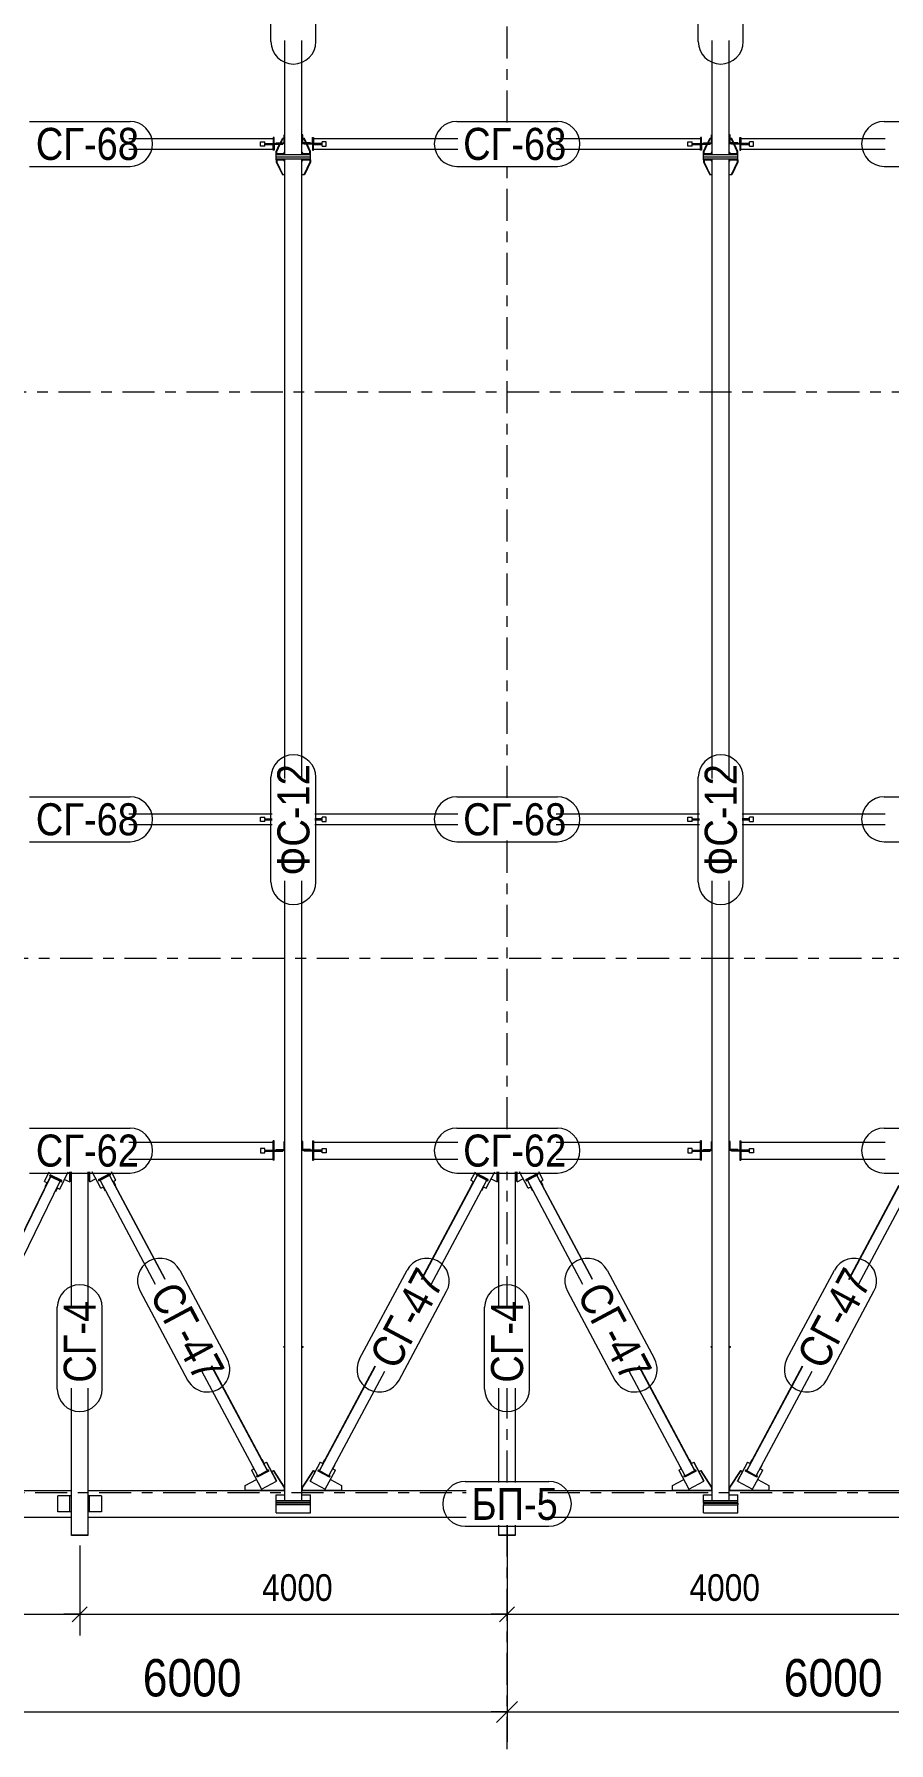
# Model space of a CAD drawing. Header units: millimetres. Extents: x -59 to 782, y -224 to 370.
# Drawn here: x 417.7 to 497.7, y -23.4 to 136.5 of the extents above; entities that cross this region are included whole.
import ezdxf

# ---------------------------------------------------------------- set-up
doc = ezdxf.new("R2010")
doc.units = ezdxf.units.MM
doc.linetypes.add('XKITLINE00', pattern=[0])
doc.linetypes.add('XKITLINE03', pattern=[6, 3, -1, 1, -1])
for name, color, linetype, lineweight in [('Part', 2, 'Continuous', 0), ('PartMark', 3, 'Continuous', 0), ('S-GRID', 1, 'Continuous', 0), ('Z-DIMENSIONS', 1, 'Continuous', 0)]:
    doc.layers.add(name, color=color, linetype=linetype, lineweight=lineweight)
doc.styles.add('GOST type A', font='ARIAL.TTF')

msp = doc.modelspace()

# ---------------------------------------------------------------- linework, layer by layer
at = {"layer": 'Part', "linetype": 'XKITLINE00', "lineweight": 0}
for p, q in [((441.2, 125.2), (441.2, 135.87)), ((442.8, 125.2), (442.8, 135.87)), ((481.2, 125.2), (481.2, 135.87)), ((482.8, 125.2), (482.8, 135.87)), ((426.61, 126.7), (440.12, 126.7)), ((438.92, 126), (438.92, 126.4)), ((438.92, 126.4), (439.32, 126.4)), ((439.32, 126.24), (439.32, 126.4)), ((440.2, 126.8), (440.12, 126.8)), ((440.12, 126.8), (440.12, 126.24)), ((440.2, 126.24), (440.2, 126.8)), ((440.78, 126.31), (440.97, 126.7)), ((440.84, 126.31), (441.02, 126.7)), ((441.13, 126.7), (440.97, 126.7)), ((441.13, 126.31), (441.13, 127.04)), ((441.13, 127.04), (441.2, 127.04)), ((442.87, 127.04), (442.8, 127.04)), ((442.87, 126.31), (442.87, 127.04)), ((443.03, 126.7), (442.87, 126.7)), ((443.16, 126.31), (442.98, 126.7)), ((443.22, 126.31), (443.03, 126.7)), ((443.8, 126.24), (443.8, 126.8)), ((443.8, 126.8), (443.88, 126.8)), ((443.88, 126.8), (443.88, 126.24)), ((443.88, 126.7), (457.39, 126.7)), ((445.08, 126.4), (444.68, 126.4)), ((444.68, 126.24), (444.68, 126.4)), ((445.08, 126), (445.08, 126.4)), ((466.61, 126.7), (480.12, 126.7)), ((478.92, 126), (478.92, 126.4)), ((478.92, 126.4), (479.32, 126.4)), ((479.32, 126.24), (479.32, 126.4)), ((480.2, 126.8), (480.12, 126.8)), ((480.12, 126.8), (480.12, 126.24)), ((480.2, 126.24), (480.2, 126.8)), ((480.78, 126.31), (480.97, 126.7)), ((480.84, 126.31), (481.02, 126.7)), ((481.13, 126.7), (480.97, 126.7)), ((481.13, 126.31), (481.13, 127.04)), ((481.13, 127.04), (481.2, 127.04)), ((482.87, 127.04), (482.8, 127.04)), ((482.87, 126.31), (482.87, 127.04)), ((483.03, 126.7), (482.87, 126.7)), ((483.16, 126.31), (482.98, 126.7)), ((483.22, 126.31), (483.03, 126.7)), ((483.8, 126.24), (483.8, 126.8)), ((483.8, 126.8), (483.88, 126.8)), ((483.88, 126.8), (483.88, 126.24)), ((483.88, 126.7), (497.39, 126.7)), ((485.08, 126.4), (484.68, 126.4)), ((484.68, 126.24), (484.68, 126.4)), ((485.08, 126), (485.08, 126.4)), ((426.61, 125.7), (440.12, 125.7)), ((439.32, 126), (438.92, 126)), ((439.32, 126.25), (440.12, 126.25)), ((439.32, 126.24), (439.32, 126.16)), ((439.32, 126.24), (441, 126.24)), ((439.32, 126), (439.32, 126.16)), ((439.32, 126.16), (441, 126.16)), ((439.32, 126.15), (440.12, 126.15)), ((440.12, 125.6), (440.12, 126.16)), ((440.2, 125.6), (440.12, 125.6)), ((440.2, 126.16), (440.2, 125.6)), ((440.4, 126.24), (440.4, 126.31)), ((440.4, 126.31), (441.13, 126.31)), ((441.2, 126.24), (440.4, 126.24)), ((440.4, 125.5), (440.71, 126.16)), ((440.4, 125.3), (440.4, 125.5)), ((440.4, 125.5), (440.46, 125.5)), ((440.4, 125.2), (440.4, 125.3)), ((440.4, 125.3), (441.2, 125.3)), ((440.4, 125.2), (440.4, 125.2)), ((440.4, 125), (440.4, 125.2)), ((440.4, 125.2), (441.2, 125.2)), ((440.4, 125.2), (443.6, 125.2)), ((440.4, 125), (443.6, 125)), ((440.4, 124.8), (440.4, 125)), ((440.4, 125), (443.6, 125)), ((440.4, 124.8), (443.6, 124.8)), ((440.4, 124.7), (440.4, 124.8)), ((440.46, 125.5), (440.77, 126.16)), ((440.46, 125.3), (440.46, 125.5)), ((441, 126.24), (441, 126.16)), ((441.09, 125.3), (441.2, 125.46)), ((441.2, 66.83), (441.2, 124.8)), ((442.8, 126.24), (443.6, 126.24)), ((442.91, 125.3), (442.8, 125.46)), ((442.8, 125.3), (443.6, 125.3)), ((442.8, 125.2), (443.6, 125.2)), ((442.8, 66.83), (442.8, 124.8)), ((443.6, 126.31), (442.87, 126.31)), ((444.68, 126.24), (443, 126.24)), ((443, 126.16), (443, 126.24)), ((444.68, 126.16), (443, 126.16)), ((443.54, 125.5), (443.23, 126.16)), ((443.6, 125.5), (443.29, 126.16)), ((443.54, 125.3), (443.54, 125.5)), ((443.54, 125.5), (443.6, 125.5)), ((443.6, 126.24), (443.6, 126.31)), ((443.6, 125.3), (443.6, 125.5)), ((443.6, 125.2), (443.6, 125.3)), ((443.6, 125.2), (443.6, 125.2)), ((443.6, 125), (443.6, 125.2)), ((443.6, 124.8), (443.6, 125)), ((443.6, 124.7), (443.6, 124.8)), ((443.8, 126.16), (443.8, 125.6)), ((443.8, 125.6), (443.88, 125.6)), ((443.88, 126.25), (444.68, 126.25)), ((443.88, 125.6), (443.88, 126.16)), ((443.88, 126.15), (444.68, 126.15)), ((443.88, 125.7), (457.39, 125.7)), ((444.68, 126.16), (444.68, 126.24)), ((444.68, 126), (444.68, 126.16)), ((444.68, 126), (445.08, 126)), ((466.61, 125.7), (480.12, 125.7)), ((479.32, 126), (478.92, 126)), ((479.32, 126.25), (480.12, 126.25)), ((479.32, 126.24), (479.32, 126.16)), ((479.32, 126.24), (481, 126.24)), ((479.32, 126), (479.32, 126.16)), ((479.32, 126.16), (481, 126.16)), ((479.32, 126.15), (480.12, 126.15)), ((480.12, 125.6), (480.12, 126.16)), ((480.2, 125.6), (480.12, 125.6)), ((480.2, 126.16), (480.2, 125.6)), ((480.4, 126.24), (480.4, 126.31)), ((480.4, 126.31), (481.13, 126.31)), ((481.2, 126.24), (480.4, 126.24)), ((480.4, 125.5), (480.71, 126.16)), ((480.4, 125.3), (480.4, 125.5)), ((480.4, 125.5), (480.46, 125.5)), ((480.4, 125.2), (480.4, 125.3)), ((480.4, 125.3), (481.2, 125.3)), ((480.4, 125.2), (480.4, 125.2)), ((480.4, 125), (480.4, 125.2)), ((480.4, 125.2), (481.2, 125.2)), ((480.4, 125.2), (483.6, 125.2)), ((480.4, 125), (483.6, 125)), ((480.4, 124.8), (480.4, 125)), ((480.4, 125), (483.6, 125)), ((480.4, 124.8), (483.6, 124.8)), ((480.4, 124.7), (480.4, 124.8)), ((480.46, 125.5), (480.77, 126.16)), ((480.46, 125.3), (480.46, 125.5)), ((481, 126.24), (481, 126.16)), ((481.09, 125.3), (481.2, 125.46)), ((481.2, 66.83), (481.2, 124.8)), ((482.8, 126.24), (483.6, 126.24)), ((482.91, 125.3), (482.8, 125.46)), ((482.8, 125.3), (483.6, 125.3)), ((482.8, 125.2), (483.6, 125.2)), ((482.8, 66.83), (482.8, 124.8)), ((483.6, 126.31), (482.87, 126.31)), ((484.68, 126.24), (483, 126.24)), ((483, 126.16), (483, 126.24)), ((484.68, 126.16), (483, 126.16)), ((483.54, 125.5), (483.23, 126.16)), ((483.6, 125.5), (483.29, 126.16)), ((483.54, 125.3), (483.54, 125.5)), ((483.54, 125.5), (483.6, 125.5)), ((483.6, 126.24), (483.6, 126.31)), ((483.6, 125.3), (483.6, 125.5)), ((483.6, 125.2), (483.6, 125.3)), ((483.6, 125.2), (483.6, 125.2)), ((483.6, 125), (483.6, 125.2)), ((483.6, 124.8), (483.6, 125)), ((483.6, 124.7), (483.6, 124.8)), ((483.8, 126.16), (483.8, 125.6)), ((483.8, 125.6), (483.88, 125.6)), ((483.88, 126.25), (484.68, 126.25)), ((483.88, 125.6), (483.88, 126.16)), ((483.88, 126.15), (484.68, 126.15)), ((483.88, 125.7), (497.39, 125.7)), ((484.68, 126.16), (484.68, 126.24)), ((484.68, 126), (484.68, 126.16)), ((484.68, 126), (485.08, 126)), ((440.4, 124.7), (440.4, 124.5)), ((440.4, 124.7), (441.2, 124.7)), ((440.4, 124.5), (440.46, 124.5)), ((440.4, 124.5), (440.97, 123.3)), ((440.46, 124.7), (440.46, 124.5)), ((440.46, 124.5), (441.02, 123.3)), ((441.2, 123.3), (440.97, 123.3)), ((441.2, 124.54), (441.09, 124.7)), ((442.8, 124.54), (442.91, 124.7)), ((442.8, 124.7), (443.6, 124.7)), ((443.03, 123.3), (442.8, 123.3)), ((443.54, 124.5), (442.98, 123.3)), ((443.6, 124.5), (443.03, 123.3)), ((443.54, 124.7), (443.54, 124.5)), ((443.54, 124.5), (443.6, 124.5)), ((443.6, 124.7), (443.6, 124.5)), ((480.4, 124.7), (481.2, 124.7)), ((480.4, 124.7), (480.4, 124.5)), ((480.4, 124.5), (480.46, 124.5)), ((480.4, 124.5), (480.97, 123.3)), ((480.46, 124.7), (480.46, 124.5)), ((480.46, 124.5), (481.02, 123.3)), ((481.2, 123.3), (480.97, 123.3)), ((481.2, 124.54), (481.09, 124.7)), ((482.8, 124.7), (483.6, 124.7)), ((482.8, 124.54), (482.91, 124.7)), ((483.03, 123.3), (482.8, 123.3)), ((483.54, 124.5), (482.98, 123.3)), ((483.6, 124.5), (483.03, 123.3)), ((483.54, 124.7), (483.54, 124.5)), ((483.54, 124.5), (483.6, 124.5)), ((483.6, 124.7), (483.6, 124.5)), ((426.61, 63.5), (440, 63.5)), ((426.61, 62.5), (440, 62.5)), ((438.92, 62.8), (438.92, 63.2)), ((438.92, 63.2), (439.32, 63.2)), ((439.32, 62.8), (438.92, 62.8)), ((439.32, 63.04), (439.32, 63.2)), ((439.32, 63.05), (440, 63.05)), ((439.32, 63.04), (439.32, 62.96)), ((439.32, 63.04), (440, 63.04)), ((439.32, 62.8), (439.32, 62.96)), ((439.32, 62.96), (440, 62.96)), ((439.32, 62.95), (440, 62.95)), ((444, 63.5), (457.39, 63.5)), ((444, 63.05), (444.68, 63.05)), ((444.68, 63.04), (444, 63.04)), ((444.68, 62.96), (444, 62.96)), ((444, 62.95), (444.68, 62.95)), ((444, 62.5), (457.39, 62.5)), ((445.08, 63.2), (444.68, 63.2)), ((444.68, 63.04), (444.68, 63.2)), ((444.68, 62.96), (444.68, 63.04)), ((444.68, 62.8), (444.68, 62.96)), ((444.68, 62.8), (445.08, 62.8)), ((445.08, 62.8), (445.08, 63.2)), ((466.61, 63.5), (480, 63.5)), ((466.61, 62.5), (480, 62.5)), ((478.92, 62.8), (478.92, 63.2)), ((478.92, 63.2), (479.32, 63.2)), ((479.32, 62.8), (478.92, 62.8)), ((479.32, 63.04), (479.32, 63.2)), ((479.32, 63.05), (480, 63.05)), ((479.32, 63.04), (479.32, 62.96)), ((479.32, 63.04), (480, 63.04)), ((479.32, 62.8), (479.32, 62.96)), ((479.32, 62.96), (480, 62.96)), ((479.32, 62.95), (480, 62.95)), ((484, 63.5), (497.39, 63.5)), ((484, 63.05), (484.68, 63.05)), ((484.68, 63.04), (484, 63.04)), ((484.68, 62.96), (484, 62.96)), ((484, 62.95), (484.68, 62.95)), ((484, 62.5), (497.39, 62.5)), ((485.08, 63.2), (484.68, 63.2)), ((484.68, 63.04), (484.68, 63.2)), ((484.68, 62.96), (484.68, 63.04)), ((484.68, 62.8), (484.68, 62.96)), ((484.68, 62.8), (485.08, 62.8)), ((485.08, 62.8), (485.08, 63.2)), ((441.2, -0.74), (441.2, 57.23)), ((442.8, -0.74), (442.8, 57.23)), ((481.2, -0.74), (481.2, 57.23)), ((482.8, -0.74), (482.8, 57.23)), ((426.61, 32.8), (440.12, 32.8)), ((439.32, 32.2), (438.92, 32.2)), ((438.92, 32.2), (438.92, 31.8)), ((439.32, 32.04), (439.32, 32.2)), ((439.32, 32.05), (440.12, 32.05)), ((439.32, 32.04), (439.32, 31.96)), ((439.32, 32.04), (441, 32.04)), ((440.2, 32.9), (440.12, 32.9)), ((440.12, 32.04), (440.12, 32.9)), ((440.2, 32.04), (440.12, 32.04)), ((440.2, 32.04), (440.2, 32.9)), ((440.4, 32.04), (440.4, 32.11)), ((440.4, 32.11), (441.13, 32.11)), ((441, 32.04), (441.2, 32.04)), ((441, 32.04), (441, 31.96)), ((441.13, 32.11), (441.13, 32.84)), ((441.13, 32.84), (441.2, 32.84)), ((442.87, 32.84), (442.8, 32.84)), ((442.8, 32.04), (443, 32.04)), ((442.87, 32.11), (442.87, 32.84)), ((443.6, 32.11), (442.87, 32.11)), ((444.68, 32.04), (443, 32.04)), ((443, 31.96), (443, 32.04)), ((443.6, 32.04), (443.6, 32.11)), ((443.8, 32.9), (443.8, 32.04)), ((443.8, 32.9), (443.88, 32.9)), ((443.8, 32.04), (443.88, 32.04)), ((443.88, 32.9), (443.88, 32.04)), ((443.88, 32.8), (457.39, 32.8)), ((443.88, 32.05), (444.68, 32.05)), ((444.68, 32.2), (445.08, 32.2)), ((444.68, 32.04), (444.68, 32.2)), ((444.68, 31.96), (444.68, 32.04)), ((445.08, 32.2), (445.08, 31.8)), ((466.61, 32.8), (480.12, 32.8)), ((479.32, 32.2), (478.92, 32.2)), ((478.92, 32.2), (478.92, 31.8)), ((479.32, 32.04), (479.32, 32.2)), ((479.32, 32.05), (480.12, 32.05)), ((479.32, 32.04), (479.32, 31.96)), ((479.32, 32.04), (481, 32.04)), ((480.2, 32.9), (480.12, 32.9)), ((480.12, 32.04), (480.12, 32.9)), ((480.2, 32.04), (480.12, 32.04)), ((480.2, 32.04), (480.2, 32.9)), ((480.4, 32.04), (480.4, 32.11)), ((480.4, 32.11), (481.13, 32.11)), ((481, 32.04), (481.2, 32.04)), ((481, 32.04), (481, 31.96)), ((481.13, 32.11), (481.13, 32.84)), ((481.13, 32.84), (481.2, 32.84)), ((482.87, 32.84), (482.8, 32.84)), ((482.8, 32.04), (483, 32.04)), ((482.87, 32.11), (482.87, 32.84)), ((483.6, 32.11), (482.87, 32.11)), ((484.68, 32.04), (483, 32.04)), ((483, 31.96), (483, 32.04)), ((483.6, 32.04), (483.6, 32.11)), ((483.8, 32.9), (483.8, 32.04)), ((483.8, 32.9), (483.88, 32.9)), ((483.8, 32.04), (483.88, 32.04)), ((483.88, 32.9), (483.88, 32.04)), ((483.88, 32.8), (497.39, 32.8)), ((483.88, 32.05), (484.68, 32.05)), ((484.68, 32.2), (485.08, 32.2)), ((484.68, 32.04), (484.68, 32.2)), ((484.68, 31.96), (484.68, 32.04)), ((485.08, 32.2), (485.08, 31.8)), ((426.61, 31.2), (440.12, 31.2)), ((438.92, 31.8), (439.32, 31.8)), ((439.32, 31.96), (441, 31.96)), ((439.32, 31.8), (439.32, 31.96)), ((439.32, 31.95), (440.12, 31.95)), ((440.2, 31.96), (440.12, 31.96)), ((440.12, 31.1), (440.12, 31.96)), ((440.2, 31.1), (440.12, 31.1)), ((440.2, 31.1), (440.2, 31.96)), ((444.68, 31.96), (443, 31.96)), ((443.8, 31.96), (443.8, 31.1)), ((443.8, 31.96), (443.88, 31.96)), ((443.8, 31.1), (443.88, 31.1)), ((443.88, 31.96), (443.88, 31.1)), ((443.88, 31.95), (444.68, 31.95)), ((443.88, 31.2), (457.39, 31.2)), ((444.68, 31.8), (444.68, 31.96)), ((445.08, 31.8), (444.68, 31.8)), ((466.61, 31.2), (480.12, 31.2)), ((478.92, 31.8), (479.32, 31.8)), ((479.32, 31.96), (481, 31.96)), ((479.32, 31.8), (479.32, 31.96)), ((479.32, 31.95), (480.12, 31.95)), ((480.2, 31.96), (480.12, 31.96)), ((480.12, 31.1), (480.12, 31.96)), ((480.2, 31.1), (480.12, 31.1)), ((480.2, 31.1), (480.2, 31.96)), ((484.68, 31.96), (483, 31.96)), ((483.8, 31.96), (483.8, 31.1)), ((483.8, 31.96), (483.88, 31.96)), ((483.8, 31.1), (483.88, 31.1)), ((483.88, 31.96), (483.88, 31.1)), ((483.88, 31.95), (484.68, 31.95)), ((483.88, 31.2), (497.39, 31.2)), ((484.68, 31.8), (484.68, 31.96)), ((485.08, 31.8), (484.68, 31.8)), ((414.6, 19.96), (419.29, 29.58)), ((415.5, 19.52), (420.18, 29.14)), ((418.7, 29.1), (419.14, 30)), ((418.7, 29.1), (419.14, 30)), ((418.7, 29.1), (418.97, 28.97)), ((418.7, 29.1), (418.7, 29.1)), ((418.93, 28.99), (418.76, 28.64)), ((418.76, 28.62), (418.94, 28.97)), ((418.97, 28.96), (418.8, 28.6)), ((418.94, 28.98), (418.94, 28.97)), ((418.94, 28.97), (418.97, 28.96)), ((418.97, 28.97), (419.27, 29.58)), ((418.97, 28.96), (418.97, 28.97)), ((419.19, 29.66), (419.23, 29.73)), ((419.23, 29.69), (419.19, 29.62)), ((419.19, 29.62), (419.19, 29.66)), ((419.19, 29.62), (420.28, 29.09)), ((420.32, 29.2), (419.23, 29.73)), ((419.23, 29.73), (419.23, 29.69)), ((419.23, 29.69), (420.32, 29.17)), ((420.14, 28.4), (420.92, 30)), ((420.28, 29.09), (420.32, 29.17)), ((420.32, 29.17), (420.32, 29.2)), ((420.58, 29.3), (421.06, 29.07)), ((421.06, 30), (421.06, 29.07)), ((421.08, 29.2), (421.08, 30)), ((421.2, 29.2), (421.08, 29.2)), ((421.2, 30), (421.2, 17.24)), ((422.8, 17.24), (422.8, 30)), ((422.8, 29.2), (422.92, 29.2)), ((422.92, 29.2), (422.92, 30)), ((422.94, 29.07), (422.94, 30)), ((422.94, 29.07), (423.49, 29.36)), ((423.97, 28.48), (423.15, 30)), ((423.76, 29.28), (424.83, 29.84)), ((423.76, 29.24), (424.83, 29.81)), ((423.76, 29.28), (423.76, 29.24)), ((423.76, 29.24), (423.8, 29.17)), ((423.8, 29.17), (424.87, 29.74)), ((429.1, 19.48), (423.9, 29.22)), ((429.99, 19.95), (424.78, 29.69)), ((425.11, 29.09), (424.79, 29.7)), ((424.83, 29.81), (424.83, 29.84)), ((424.83, 29.84), (424.87, 29.77)), ((424.87, 29.74), (424.83, 29.81)), ((424.87, 29.74), (424.87, 29.77)), ((425.38, 29.24), (424.97, 30)), ((425.38, 29.23), (424.97, 30)), ((425.11, 29.09), (425.38, 29.23)), ((425.11, 29.08), (425.15, 29.1)), ((425.11, 29.09), (425.11, 29.08)), ((425.11, 29.08), (425.3, 28.73)), ((425.15, 29.1), (425.15, 29.11)), ((425.34, 28.75), (425.15, 29.1)), ((425.16, 29.11), (425.34, 28.77)), ((425.38, 29.23), (425.38, 29.24)), ((454.01, 19.95), (459.22, 29.69)), ((454.9, 19.48), (460.1, 29.22)), ((458.62, 29.23), (459.03, 30)), ((458.62, 29.24), (459.03, 30)), ((458.62, 29.24), (458.62, 29.23)), ((458.62, 29.23), (458.89, 29.09)), ((458.84, 29.11), (458.66, 28.77)), ((458.66, 28.75), (458.85, 29.1)), ((458.89, 29.08), (458.7, 28.73)), ((458.85, 29.11), (458.85, 29.1)), ((458.85, 29.1), (458.89, 29.08)), ((458.89, 29.09), (459.21, 29.7)), ((458.89, 29.08), (458.89, 29.09)), ((459.13, 29.77), (459.17, 29.84)), ((459.17, 29.81), (459.13, 29.74)), ((459.13, 29.74), (459.13, 29.77)), ((459.13, 29.74), (460.2, 29.17)), ((460.24, 29.28), (459.17, 29.84)), ((459.17, 29.84), (459.17, 29.81)), ((459.17, 29.81), (460.24, 29.24)), ((460.03, 28.48), (460.85, 30)), ((460.2, 29.17), (460.24, 29.24)), ((460.24, 29.24), (460.24, 29.28)), ((460.51, 29.36), (461.06, 29.07)), ((461.06, 30), (461.06, 29.07)), ((461.08, 29.2), (461.08, 30)), ((461.2, 29.2), (461.08, 29.2)), ((461.2, 30), (461.2, 17.24)), ((462.8, 17.24), (462.8, 30)), ((462.8, 29.2), (462.92, 29.2)), ((462.92, 29.2), (462.92, 30)), ((462.94, 29.07), (462.94, 30)), ((462.94, 29.07), (463.49, 29.36)), ((463.97, 28.48), (463.15, 30)), ((463.76, 29.28), (464.83, 29.84)), ((463.76, 29.24), (464.83, 29.81)), ((463.76, 29.28), (463.76, 29.24)), ((463.76, 29.24), (463.8, 29.17)), ((463.8, 29.17), (464.87, 29.74)), ((469.1, 19.48), (463.9, 29.22)), ((469.99, 19.95), (464.78, 29.69)), ((465.11, 29.09), (464.79, 29.7)), ((464.83, 29.81), (464.83, 29.84)), ((464.83, 29.84), (464.87, 29.77)), ((464.87, 29.74), (464.83, 29.81)), ((464.87, 29.74), (464.87, 29.77)), ((465.38, 29.24), (464.97, 30)), ((465.38, 29.23), (464.97, 30)), ((465.11, 29.09), (465.38, 29.23)), ((465.11, 29.08), (465.15, 29.1)), ((465.11, 29.09), (465.11, 29.08)), ((465.11, 29.08), (465.3, 28.73)), ((465.15, 29.1), (465.15, 29.11)), ((465.34, 28.75), (465.15, 29.1)), ((465.16, 29.11), (465.34, 28.77)), ((465.38, 29.23), (465.38, 29.24)), ((494.01, 19.95), (499.22, 29.69)), ((494.9, 19.48), (500.1, 29.22)), ((414.57, 19.97), (418.78, 28.61)), ((418.76, 28.64), (418.76, 28.62)), ((418.76, 28.62), (418.8, 28.6)), ((419.7, 28.16), (419.73, 28.14)), ((419.91, 28.5), (419.73, 28.14)), ((419.88, 28.52), (420.14, 28.4)), ((419.88, 28.52), (419.91, 28.5)), ((419.91, 28.5), (419.91, 28.51)), ((423.97, 28.48), (424.22, 28.61)), ((424.2, 28.59), (424.22, 28.61)), ((424.2, 28.6), (424.2, 28.59)), ((424.2, 28.59), (424.38, 28.24)), ((424.38, 28.24), (424.41, 28.25)), ((425.3, 28.73), (425.34, 28.75)), ((430.01, 19.96), (425.32, 28.74)), ((425.34, 28.77), (425.34, 28.75)), ((453.99, 19.96), (458.68, 28.74)), ((458.66, 28.77), (458.66, 28.75)), ((458.66, 28.75), (458.7, 28.73)), ((459.59, 28.25), (459.62, 28.24)), ((459.8, 28.59), (459.62, 28.24)), ((459.78, 28.61), (460.03, 28.48)), ((459.78, 28.61), (459.8, 28.59)), ((459.8, 28.59), (459.8, 28.6)), ((463.97, 28.48), (464.22, 28.61)), ((464.2, 28.59), (464.22, 28.61)), ((464.2, 28.6), (464.2, 28.59)), ((464.2, 28.59), (464.38, 28.24)), ((464.38, 28.24), (464.41, 28.25)), ((465.3, 28.73), (465.34, 28.75)), ((470.01, 19.96), (465.32, 28.74)), ((465.34, 28.77), (465.34, 28.75)), ((493.99, 19.96), (498.68, 28.74)), ((441.1, 13.6), (441.1, 13.68)), ((441.1, 13.68), (441.2, 13.68)), ((441.1, 13.6), (441.2, 13.6)), ((442.8, 13.68), (442.9, 13.68)), ((442.8, 13.6), (442.9, 13.6)), ((442.9, 13.6), (442.9, 13.68)), ((481.1, 13.6), (481.1, 13.68)), ((481.1, 13.68), (481.2, 13.68)), ((481.1, 13.6), (481.2, 13.6)), ((482.8, 13.68), (482.9, 13.68)), ((482.8, 13.6), (482.9, 13.6)), ((482.9, 13.6), (482.9, 13.68)), ((438.68, 1.57), (433.44, 11.37)), ((439.56, 2.04), (434.32, 11.84)), ((439.04, 3.08), (434.35, 11.85)), ((444.44, 2.04), (449.68, 11.84)), ((444.96, 3.08), (449.65, 11.85)), ((445.32, 1.57), (450.56, 11.37)), ((478.68, 1.57), (473.44, 11.37)), ((479.56, 2.04), (474.32, 11.84)), ((479.04, 3.08), (474.35, 11.85)), ((484.44, 2.04), (489.68, 11.84)), ((484.96, 3.08), (489.65, 11.85)), ((485.32, 1.57), (490.56, 11.37)), ((421.2, 9.78), (421.2, -3.97)), ((422.8, -3.97), (422.8, 9.78)), ((461.2, 9.78), (461.2, 0.94)), ((462.8, 0.94), (462.8, 9.78)), ((438.07, 2.1), (438.3, 2.22)), ((438.07, 2.09), (438.3, 2.21)), ((438.07, 2.1), (438.07, 2.09)), ((438.07, 2.09), (439.02, 0.33)), ((438.12, 2.58), (438.13, 2.59)), ((438.12, 2.58), (438.12, 2.56)), ((438.12, 2.56), (438.14, 2.57)), ((438.12, 2.56), (438.3, 2.2)), ((438.3, 2.2), (438.33, 2.22)), ((439.65, 2.08), (438.59, 1.51)), ((439.69, 2.01), (438.62, 1.44)), ((439.56, 2.04), (438.68, 1.57)), ((439.03, 3.07), (439.07, 3.09)), ((439.03, 3.07), (439.03, 3.04)), ((439.07, 3.06), (439.03, 3.04)), ((439.03, 3.04), (439.22, 2.69)), ((439.26, 2.74), (439.07, 3.09)), ((439.07, 3.09), (439.07, 3.06)), ((439.26, 2.71), (439.07, 3.06)), ((439.26, 2.71), (439.22, 2.69)), ((439.23, 2.69), (439.56, 2.07)), ((439.26, 2.73), (439.49, 2.85)), ((439.26, 2.72), (439.49, 2.84)), ((439.26, 2.74), (439.26, 2.71)), ((439.49, 2.84), (439.49, 2.85)), ((439.49, 2.85), (440.43, 1.09)), ((440.43, 1.08), (439.49, 2.84)), ((439.56, 2.07), (439.65, 2.12)), ((439.56, 2.07), (439.56, 2.04)), ((439.69, 2.05), (439.65, 2.12)), ((439.65, 2.12), (439.65, 2.08)), ((439.69, 2.01), (439.65, 2.08)), ((439.69, 2.01), (439.69, 2.05)), ((439.95, 1.97), (440.13, 2.07)), ((439.96, 1.97), (440.13, 2.06)), ((441.14, 0.49), (440.13, 2.07)), ((440.13, 2.07), (440.13, 2.06)), ((440.13, 2.06), (441.14, 0.49)), ((443.87, 2.07), (442.86, 0.49)), ((442.86, 0.49), (443.87, 2.06)), ((444.51, 2.85), (443.57, 1.09)), ((444.51, 2.84), (443.57, 1.08)), ((443.87, 2.07), (444.05, 1.97)), ((443.87, 2.06), (443.87, 2.07)), ((443.87, 2.06), (444.04, 1.97)), ((444.31, 2.05), (444.35, 2.12)), ((444.31, 2.01), (444.35, 2.08)), ((444.31, 2.01), (444.31, 2.05)), ((445.38, 1.44), (444.31, 2.01)), ((444.35, 2.08), (444.35, 2.12)), ((444.35, 2.12), (444.44, 2.07)), ((445.41, 1.51), (444.35, 2.08)), ((444.44, 2.07), (444.77, 2.69)), ((444.44, 2.07), (444.44, 2.04)), ((444.44, 2.04), (445.32, 1.57)), ((444.51, 2.85), (444.74, 2.73)), ((444.51, 2.84), (444.51, 2.85)), ((444.51, 2.84), (444.74, 2.72)), ((444.74, 2.74), (444.93, 3.09)), ((444.93, 3.06), (444.74, 2.71)), ((444.74, 2.71), (444.74, 2.74)), ((444.74, 2.71), (444.78, 2.69)), ((444.78, 2.69), (444.97, 3.04)), ((444.97, 3.07), (444.93, 3.09)), ((444.93, 3.09), (444.93, 3.06)), ((444.97, 3.04), (444.93, 3.06)), ((444.97, 3.04), (444.97, 3.07)), ((444.98, 0.33), (445.93, 2.09)), ((445.67, 2.22), (445.7, 2.2)), ((445.7, 2.2), (445.88, 2.56)), ((445.7, 2.22), (445.93, 2.1)), ((445.7, 2.21), (445.93, 2.09)), ((445.88, 2.56), (445.86, 2.57)), ((445.88, 2.58), (445.87, 2.59)), ((445.88, 2.56), (445.88, 2.58)), ((445.93, 2.09), (445.93, 2.1)), ((478.07, 2.1), (478.3, 2.22)), ((478.07, 2.09), (478.3, 2.21)), ((478.07, 2.1), (478.07, 2.09)), ((478.07, 2.09), (479.02, 0.33)), ((478.12, 2.58), (478.13, 2.59)), ((478.12, 2.58), (478.12, 2.56)), ((478.12, 2.56), (478.14, 2.57)), ((478.12, 2.56), (478.3, 2.2)), ((478.3, 2.2), (478.33, 2.22)), ((479.65, 2.08), (478.59, 1.51)), ((479.69, 2.01), (478.62, 1.44)), ((479.56, 2.04), (478.68, 1.57)), ((479.03, 3.07), (479.07, 3.09)), ((479.03, 3.07), (479.03, 3.04)), ((479.07, 3.06), (479.03, 3.04)), ((479.03, 3.04), (479.22, 2.69)), ((479.26, 2.74), (479.07, 3.09)), ((479.07, 3.09), (479.07, 3.06)), ((479.26, 2.71), (479.07, 3.06)), ((479.26, 2.71), (479.22, 2.69)), ((479.23, 2.69), (479.56, 2.07)), ((479.26, 2.73), (479.49, 2.85)), ((479.26, 2.72), (479.49, 2.84)), ((479.26, 2.74), (479.26, 2.71)), ((479.49, 2.84), (479.49, 2.85)), ((479.49, 2.85), (480.43, 1.09)), ((480.43, 1.08), (479.49, 2.84)), ((479.56, 2.07), (479.65, 2.12)), ((479.56, 2.07), (479.56, 2.04)), ((479.69, 2.05), (479.65, 2.12)), ((479.65, 2.12), (479.65, 2.08)), ((479.69, 2.01), (479.65, 2.08)), ((479.69, 2.01), (479.69, 2.05)), ((479.95, 1.97), (480.13, 2.07)), ((479.96, 1.97), (480.13, 2.06)), ((481.14, 0.49), (480.13, 2.07)), ((480.13, 2.07), (480.13, 2.06)), ((480.13, 2.06), (481.14, 0.49)), ((483.87, 2.07), (482.86, 0.49)), ((482.86, 0.49), (483.87, 2.06)), ((484.51, 2.85), (483.57, 1.09)), ((484.51, 2.84), (483.57, 1.08)), ((483.87, 2.07), (484.05, 1.97)), ((483.87, 2.06), (483.87, 2.07)), ((483.87, 2.06), (484.04, 1.97)), ((484.31, 2.05), (484.35, 2.12)), ((484.31, 2.01), (484.35, 2.08)), ((484.31, 2.01), (484.31, 2.05)), ((485.38, 1.44), (484.31, 2.01)), ((484.35, 2.08), (484.35, 2.12)), ((484.35, 2.12), (484.44, 2.07)), ((485.41, 1.51), (484.35, 2.08)), ((484.44, 2.07), (484.77, 2.69)), ((484.44, 2.07), (484.44, 2.04)), ((484.44, 2.04), (485.32, 1.57)), ((484.51, 2.85), (484.74, 2.73)), ((484.51, 2.84), (484.51, 2.85)), ((484.51, 2.84), (484.74, 2.72)), ((484.74, 2.74), (484.93, 3.09)), ((484.93, 3.06), (484.74, 2.71)), ((484.74, 2.71), (484.74, 2.74)), ((484.74, 2.71), (484.78, 2.69)), ((484.78, 2.69), (484.97, 3.04)), ((484.97, 3.07), (484.93, 3.09)), ((484.93, 3.09), (484.93, 3.06)), ((484.97, 3.04), (484.93, 3.06)), ((484.97, 3.04), (484.97, 3.07)), ((484.98, 0.33), (485.93, 2.09)), ((485.67, 2.22), (485.7, 2.2)), ((485.7, 2.2), (485.88, 2.56)), ((485.7, 2.22), (485.93, 2.1)), ((485.7, 2.21), (485.93, 2.09)), ((485.88, 2.56), (485.86, 2.57)), ((485.88, 2.58), (485.87, 2.59)), ((485.88, 2.56), (485.88, 2.58)), ((485.93, 2.09), (485.93, 2.1)), ((404.28, 0.19), (421.2, 0.19)), ((422.8, 0.19), (441.2, 0.19)), ((437.49, 0.66), (438.54, 1.22)), ((437.49, 0.65), (438.54, 1.22)), ((437.49, 0.65), (437.49, 0.66)), ((437.49, 0.19), (437.49, 0.65)), ((441.14, 0.19), (437.49, 0.19)), ((438.59, 1.55), (438.67, 1.59)), ((438.59, 1.51), (438.59, 1.55)), ((438.62, 1.44), (438.59, 1.51)), ((439.02, 0.33), (440.43, 1.08)), ((440.43, 1.08), (440.43, 1.09)), ((441.14, 0.49), (441.14, 0.49)), ((441.14, 0.49), (441.14, 0.19)), ((442.8, 0.19), (458.18, 0.19)), ((442.86, 0.49), (442.86, 0.49)), ((442.86, 0.19), (442.86, 0.49)), ((446.51, 0.19), (442.86, 0.19)), ((443.57, 1.08), (443.57, 1.09)), ((443.57, 1.08), (444.98, 0.33)), ((445.33, 1.59), (445.41, 1.55)), ((445.38, 1.44), (445.41, 1.51)), ((445.41, 1.55), (445.41, 1.51)), ((445.46, 1.22), (446.51, 0.66)), ((445.46, 1.22), (446.51, 0.65)), ((446.51, 0.65), (446.51, 0.66)), ((446.51, 0.65), (446.51, 0.19)), ((465.82, 0.19), (481.2, 0.19)), ((477.49, 0.66), (478.54, 1.22)), ((477.49, 0.65), (478.54, 1.22)), ((477.49, 0.65), (477.49, 0.66)), ((477.49, 0.19), (477.49, 0.65)), ((481.14, 0.19), (477.49, 0.19)), ((478.59, 1.55), (478.67, 1.59)), ((478.59, 1.51), (478.59, 1.55)), ((478.62, 1.44), (478.59, 1.51)), ((479.02, 0.33), (480.43, 1.08)), ((480.43, 1.08), (480.43, 1.09)), ((481.14, 0.49), (481.14, 0.49)), ((481.14, 0.49), (481.14, 0.19)), ((482.8, 0.19), (501.2, 0.19)), ((482.86, 0.49), (482.86, 0.49)), ((482.86, 0.19), (482.86, 0.49)), ((486.51, 0.19), (482.86, 0.19)), ((483.57, 1.08), (483.57, 1.09)), ((483.57, 1.08), (484.98, 0.33)), ((485.33, 1.59), (485.41, 1.55)), ((485.38, 1.44), (485.41, 1.51)), ((485.41, 1.55), (485.41, 1.51)), ((485.46, 1.22), (486.51, 0.66)), ((485.46, 1.22), (486.51, 0.65)), ((486.51, 0.65), (486.51, 0.66)), ((486.51, 0.65), (486.51, 0.19)), ((419.95, -1.81), (419.95, -0.31)), ((421.08, -0.31), (419.95, -0.31)), ((421.08, -1.81), (421.08, -0.31)), ((421.2, -0.31), (421.08, -0.31)), ((424.05, -0.31), (422.8, -0.31)), ((422.92, -1.81), (422.92, -0.31)), ((424.05, -0.31), (424.05, -1.81)), ((440.4, -0.21), (441.2, -0.21)), ((440.4, -0.74), (440.4, -0.21)), ((440.4, -0.9), (440.4, -0.74)), ((440.4, -0.74), (443.6, -0.74)), ((440.4, -0.98), (440.4, -0.9)), ((440.4, -0.9), (443.6, -0.9)), ((440.4, -1.14), (440.4, -0.98)), ((443.6, -0.98), (440.4, -0.98)), ((440.4, -1.91), (440.4, -1.14)), ((443.6, -1.14), (440.4, -1.14)), ((442.8, -0.21), (443.6, -0.21)), ((443.6, -0.74), (443.6, -0.21)), ((443.6, -0.9), (443.6, -0.74)), ((443.6, -0.98), (443.6, -0.9)), ((443.6, -1.14), (443.6, -0.98)), ((443.6, -1.91), (443.6, -1.14)), ((480.4, -0.21), (481.2, -0.21)), ((480.4, -0.74), (480.4, -0.21)), ((480.4, -0.9), (480.4, -0.74)), ((480.4, -0.74), (483.6, -0.74)), ((480.4, -0.98), (480.4, -0.9)), ((480.4, -0.9), (483.6, -0.9)), ((480.4, -0.98), (483.6, -0.98)), ((480.4, -0.98), (480.4, -1.14)), ((480.4, -1.91), (480.4, -1.14)), ((480.4, -1.14), (483.6, -1.14)), ((482.8, -0.21), (483.6, -0.21)), ((483.6, -0.74), (483.6, -0.21)), ((483.6, -0.9), (483.6, -0.74)), ((483.6, -0.98), (483.6, -0.9)), ((483.6, -0.98), (483.6, -1.14)), ((483.6, -1.91), (483.6, -1.14)), ((404.28, -2.31), (421.2, -2.31)), ((421.08, -1.81), (419.95, -1.81)), ((421.2, -1.81), (421.08, -1.81)), ((424.05, -1.81), (422.8, -1.81)), ((422.8, -2.31), (458.18, -2.31)), ((440.4, -1.91), (443.6, -1.91)), ((461.2, -3.06), (461.2, -3.97)), ((462.8, -3.97), (462.8, -3.06)), ((465.82, -2.31), (501.2, -2.31)), ((480.4, -1.91), (483.6, -1.91)), ((421.2, -3.97), (422.8, -3.97)), ((421.24, -4.01), (421.24, -3.97)), ((422.76, -4.01), (421.24, -4.01)), ((422.76, -4.01), (422.76, -3.97)), ((422.76, -3.98), (422.76, -3.97)), ((422.76, -3.98), (422.76, -4.01)), ((461.2, -3.97), (462.8, -3.97)), ((461.24, -4.01), (461.24, -3.97)), ((462.76, -4.01), (461.24, -4.01)), ((462.76, -4.01), (462.76, -3.97)), ((462.76, -3.98), (462.76, -3.97)), ((462.76, -3.98), (462.76, -4.01))]:
    msp.add_line(p, q, dxfattribs=at)
at = {"layer": 'PartMark', "linetype": 'XKITLINE00', "lineweight": 0}
for p, q in [((439.9, 135.77), (439.9, 145.38)), ((444.1, 135.77), (444.1, 145.38)), ((479.9, 135.77), (479.9, 145.38)), ((484.1, 135.77), (484.1, 145.38)), ((417.29, 128.3), (426.71, 128.3)), ((457.29, 128.3), (466.71, 128.3)), ((497.29, 128.3), (506.71, 128.3)), ((417.29, 124.1), (426.71, 124.1)), ((457.29, 124.1), (466.71, 124.1)), ((497.29, 124.1), (506.71, 124.1)), ((439.9, 57.13), (439.9, 66.93)), ((444.1, 57.13), (444.1, 66.93)), ((479.9, 57.13), (479.9, 66.93)), ((484.1, 57.13), (484.1, 66.93)), ((417.29, 65.1), (426.71, 65.1)), ((457.29, 65.1), (466.71, 65.1)), ((497.29, 65.1), (506.71, 65.1)), ((417.29, 60.9), (426.71, 60.9)), ((457.29, 60.9), (466.71, 60.9)), ((497.29, 60.9), (506.71, 60.9)), ((417.29, 34.1), (426.71, 34.1)), ((457.29, 34.1), (466.71, 34.1)), ((497.29, 34.1), (506.71, 34.1)), ((417.29, 29.9), (426.71, 29.9)), ((457.29, 29.9), (466.71, 29.9)), ((497.29, 29.9), (506.71, 29.9)), ((431.36, 20.81), (435.8, 12.5)), ((448.2, 12.5), (452.64, 20.81)), ((471.36, 20.81), (475.8, 12.5)), ((488.2, 12.5), (492.64, 20.81)), ((427.66, 18.83), (432.09, 10.52)), ((451.91, 10.52), (456.34, 18.83)), ((467.66, 18.83), (472.09, 10.52)), ((491.91, 10.52), (496.34, 18.83)), ((419.9, 9.68), (419.9, 17.34)), ((424.1, 9.68), (424.1, 17.34)), ((459.9, 9.68), (459.9, 17.34)), ((464.1, 9.68), (464.1, 17.34)), ((458.08, 1.04), (465.92, 1.04)), ((458.08, -3.16), (465.92, -3.16))]:
    msp.add_line(p, q, dxfattribs=at)
for centre, start, end in [((442, 135.77), 180, 0), ((482, 135.77), 180, 0), ((426.71, 126.2), 270, 90), ((457.29, 126.2), 90, 270), ((466.71, 126.2), 270, 90), ((497.29, 126.2), 90, 270), ((442, 66.93), 0, 180), ((482, 66.93), 0, 180), ((426.71, 63), 270, 90), ((457.29, 63), 90, 270), ((466.71, 63), 270, 90), ((497.29, 63), 90, 270), ((442, 57.13), 180, 0), ((482, 57.13), 180, 0), ((426.71, 32), 270, 90), ((457.29, 32), 90, 270), ((466.71, 32), 270, 90), ((497.29, 32), 90, 270), ((429.51, 19.82), 28.1301, 208.1301), ((454.49, 19.82), 331.8699, 151.8699), ((469.51, 19.82), 28.1301, 208.1301), ((494.49, 19.82), 331.8699, 151.8699), ((422, 17.34), 0, 180), ((462, 17.34), 0, 180), ((433.95, 11.51), 208.1301, 28.1301), ((450.05, 11.51), 151.8699, 331.8699), ((473.95, 11.51), 208.1301, 28.1301), ((490.05, 11.51), 151.8699, 331.8699), ((422, 9.68), 180, 0), ((462, 9.68), 180, 0), ((458.08, -1.06), 90, 270), ((465.92, -1.06), 270, 90)]:
    msp.add_arc(centre, 2.1, start, end, dxfattribs=at)
at = {"layer": 'S-GRID', "linetype": 'XKITLINE03', "lineweight": 0}
for p, q in [((462, 128.2), (462, 186.2)), ((462, 65), (462, 124.2)), ((-30, 103), (766.2, 103)), ((462, 34), (462, 61)), ((186.18, 50), (710.42, 50)), ((462, 17.24), (462, 30)), ((462, 0.94), (462, 9.78)), ((345.82, 0), (458.18, 0)), ((465.82, 0), (578.18, 0)), ((462, -30), (462, -3.06))]:
    msp.add_line(p, q, dxfattribs=at)
at = {"layer": 'Z-DIMENSIONS', "linetype": 'XKITLINE00', "lineweight": 0}
for p, q in [((462, -3.06), (462, -23.33)), ((462, -3.06), (462, -23.33)), ((422, -4.97), (422, -13.39)), ((422, -4.97), (422, -13.39)), ((462, -4.97), (462, -13.39)), ((462, -4.97), (462, -13.39)), ((422.71, -10.69), (421.29, -12.1)), ((422.71, -10.69), (421.29, -12.1)), ((462.71, -10.69), (461.29, -12.1)), ((462.71, -10.69), (461.29, -12.1)), ((402, -11.39), (422, -11.39)), ((422, -11.39), (420.5, -11.39)), ((422, -11.39), (423.5, -11.39)), ((422, -11.39), (462, -11.39)), ((462, -11.39), (460.5, -11.39)), ((462, -11.39), (463.5, -11.39)), ((462, -11.39), (502, -11.39)), ((402, -20.53), (462, -20.53)), ((462, -20.53), (460.5, -20.53)), ((462.99, -19.54), (461.01, -21.52)), ((462.99, -19.54), (461.01, -21.52)), ((462, -20.53), (463.5, -20.53)), ((462, -20.53), (522, -20.53))]:
    msp.add_line(p, q, dxfattribs=at)
at = {"layer": 'Z-DIMENSIONS'}
for p in [(422, -11.39), (422, -11.39), (462, -11.39), (462, -11.39), (462, -20.53), (462, -20.53)]:
    msp.add_point(p, dxfattribs=at)

# ---------------------------------------------------------------- texts
at = {"layer": 'PartMark', "style": 'GOST type A', "width": 0.85}
for s, p in [('СГ-68', (417.89, 124.7)), ('СГ-68', (457.89, 124.7)), ('СГ-68', (417.89, 61.5)), ('СГ-68', (457.89, 61.5)), ('СГ-62', (417.89, 30.5)), ('СГ-62', (457.89, 30.5)), ('БП-5', (458.68, -2.56))]:
    msp.add_text(s, height=3, dxfattribs=at).set_placement(p)
for s, rotation, p in [('ФС-12', 90.0002, (443.5, 57.73)), ('ФС-12', 90.0002, (483.5, 57.73)), ('СГ-47', 61.868, (451.66, 11.34)), ('СГ-47', 61.868, (491.66, 11.34)), ('СГ-47', -61.868, (428.47, 18.58)), ('СГ-47', -61.868, (468.47, 18.58)), ('СГ-4', 90.0002, (423.5, 10.28)), ('СГ-4', 90.0002, (463.5, 10.28))]:
    msp.add_text(s, height=3, rotation=rotation, dxfattribs=at).set_placement(p)
at = {"layer": 'Z-DIMENSIONS', "style": 'GOST type A', "width": 0.85}
for s, height, p in [('4000', 2.5, (439.07, -10.14)), ('4000', 2.5, (479.07, -10.14)), ('6000', 3.5, (427.9, -19.08)), ('6000', 3.5, (487.9, -19.08))]:
    msp.add_text(s, height=height, dxfattribs=at).set_placement(p)

doc.saveas('drawing.dxf')
